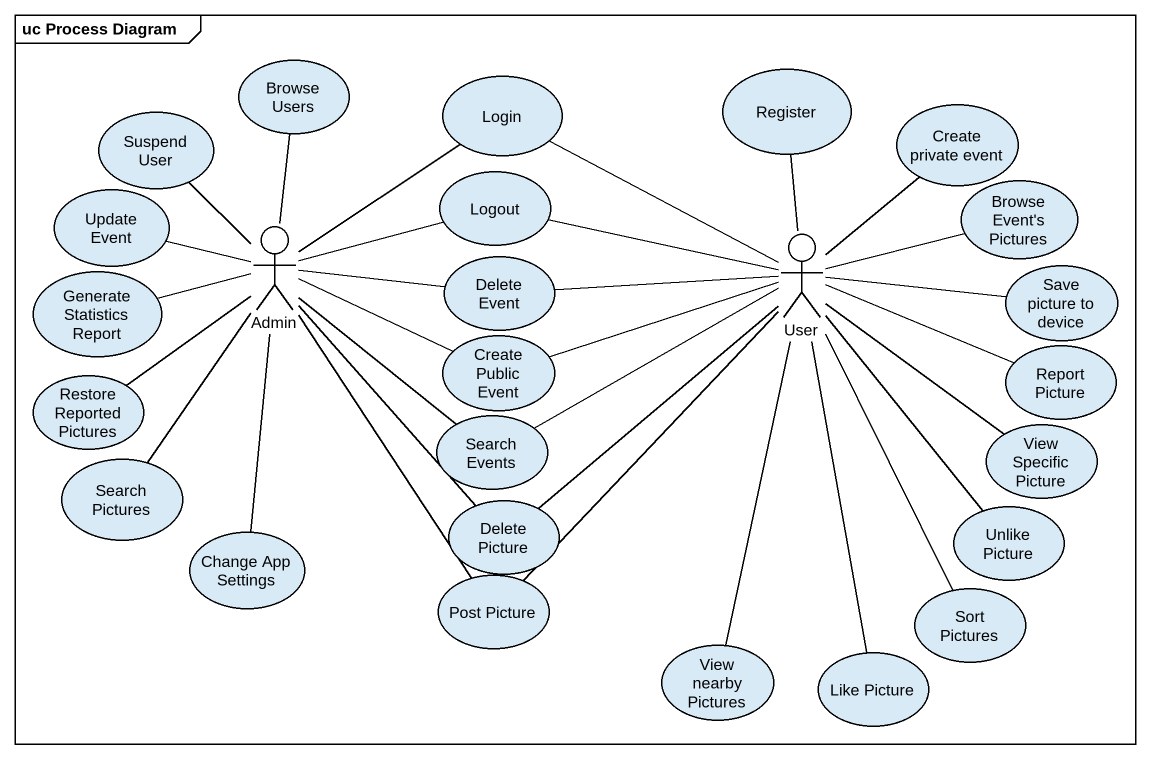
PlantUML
@startuml
mainframe uc Process Diagram
usecase "Suspend User" as Suspend_User
usecase "Browse Users" as Browse_Users
usecase Login
usecase Register
usecase "Create private event" as Create_private_event
usecase "Update Event" as Update_Event
usecase Logout
usecase "Browse Event's Pictures" as Browse_Event_s_Pictures
actor Admin
usecase "Delete Event" as Delete_Event
actor User
usecase "Generate Statistics Report" as Generate_Statistics_Report
usecase "Save picture to device" as Save_picture_to_device
usecase "Restore Reported Pictures" as Restore_Reported_Pictures
usecase "Create Public Event" as Create_Public_Event
usecase "Report Picture" as Report_Picture
usecase "Search Pictures" as Search_Pictures
usecase "Search Events" as Search_Events
usecase "View Specific Picture" as View_Specific_Picture
usecase "Delete Picture" as Delete_Picture
usecase "Unlike Picture" as Unlike_Picture
usecase "Change App Settings" as Change_App_Settings
usecase "Post Picture" as Post_Picture
usecase "Sort Pictures" as Sort_Pictures
usecase "View nearby Pictures" as View_nearby_Pictures
usecase "Like Picture" as Like_Picture
Suspend_User -- Admin
Browse_Users -- Admin
Login -right- User
Register -- User
Create_private_event -- User
Update_Event -right- Admin
Logout -right- User
Browse_Event_s_Pictures -left- User
Admin -up- Login
Admin -right- Logout
Admin -right- Delete_Event
Admin -right- Create_Public_Event
Admin -- Search_Events
Admin -- Delete_Picture
Admin -- Post_Picture
Delete_Event -right- User
Generate_Statistics_Report -right- Admin
Save_picture_to_device -left- User
Restore_Reported_Pictures -up- Admin
Create_Public_Event -right- User
Report_Picture -left- User
Search_Pictures -up- Admin
Search_Events -right- User
View_Specific_Picture -up- User
Delete_Picture -up- User
Unlike_Picture -up- User
Change_App_Settings -up- Admin
Post_Picture -up- User
Sort_Pictures -up- User
View_nearby_Pictures -up- User
Like_Picture -up- User
@enduml
